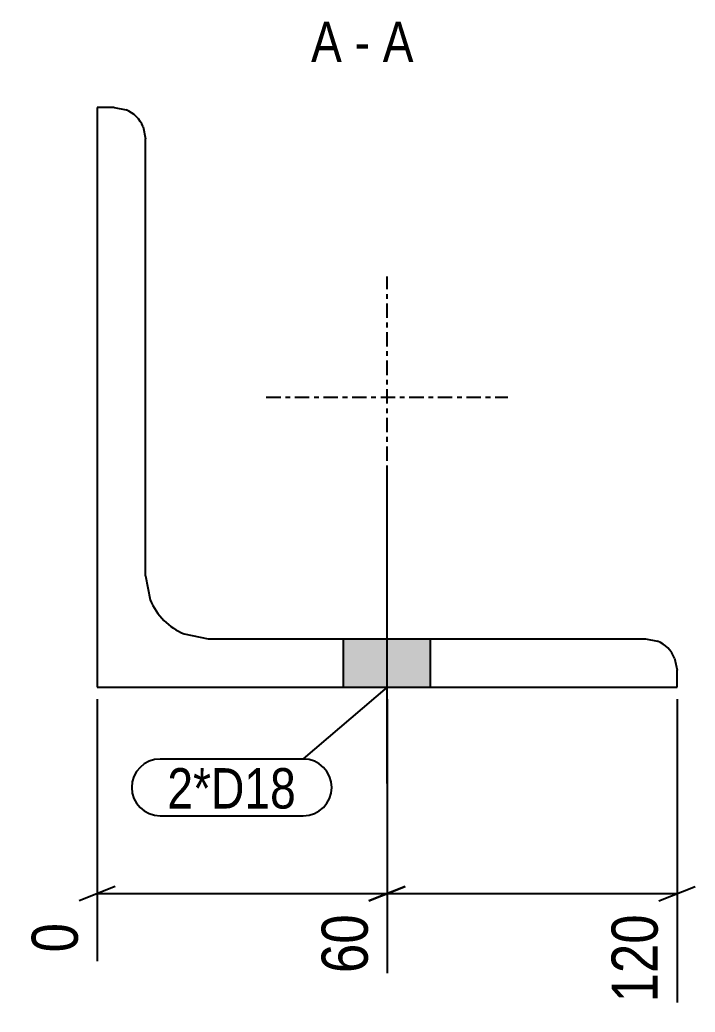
# Model space of a CAD drawing. Header units: millimetres. Extents: x 5 to 18098, y 5 to 371.
# Drawn here: x 5.5 to 145.3, y 5.5 to 210.9 of the extents above; entities that cross this region are included whole.
import ezdxf

# ---------------------------------------------------------------- set-up
doc = ezdxf.new("R2010")
doc.units = ezdxf.units.MM
doc.linetypes.add('DXK_LINE_DOT3', pattern=[5.9187, 2.979, -0.9799, 0.9799, -0.9799])
for name, color, linetype in [('MÅLSÆTNING', 7, 'Continuous'), ('STÅL', 7, 'Continuous'), ('TEKST', 7, 'Continuous')]:
    doc.layers.add(name, color=color, linetype=linetype)
doc.styles.add('Arial Narrow', font='ARIALN.TTF', dxfattribs={"height": 0.2})

msp = doc.modelspace()

# ---------------------------------------------------------------- hatches: boundary and pattern name
at = {"layer": 'STÅL', "linetype": 'Continuous'}
msp.add_hatch(color=96, dxfattribs=at).paths.add_polyline_path([(90.49, 82.8), (72.49, 82.8), (72.49, 72.8), (90.49, 72.8)])
msp.add_hatch(color=96, dxfattribs=at).paths.add_polyline_path([(90.49, 82.8), (72.49, 82.8), (72.49, 72.8), (90.49, 72.8)])

# ---------------------------------------------------------------- linework, layer by layer
at = {"layer": 'MÅLSÆTNING', "color": 7, "linetype": 'Continuous'}
for p, q in [((21.5, 70.3), (21.5, 16.04)), ((81.5, 70.3), (81.5, 13.59)), ((81.5, 70.3), (81.5, 13.59)), ((141.5, 70.3), (141.5, 7.5)), ((25.25, 31.53), (17.75, 28.53)), ((85.25, 31.53), (77.75, 28.53)), ((77.75, 28.53), (85.25, 31.53)), ((137.75, 28.53), (145.25, 31.53)), ((21.5, 30.03), (81.5, 30.03)), ((81.5, 30.03), (141.5, 30.03))]:
    msp.add_line(p, q, dxfattribs=at)
at = {"layer": 'STÅL', "color": 2, "linetype": 'Continuous'}
for p, q in [((25, 192.8), (21.5, 192.8)), ((21.5, 192.8), (21.5, 72.8)), ((25, 192.8), (27.49, 192.31)), ((31.01, 188.79), (31.5, 186.3)), ((31.5, 95.8), (31.5, 186.3)), ((31.5, 95.8), (32.49, 90.83)), ((39.53, 83.79), (44.5, 82.8)), ((44.5, 82.8), (135, 82.8)), ((135, 82.8), (137.49, 82.31)), ((141.01, 78.79), (141.5, 76.3)), ((141.5, 72.8), (141.5, 76.3)), ((21.5, 72.8), (141.5, 72.8))]:
    msp.add_line(p, q, dxfattribs=at)
at = {"layer": 'STÅL', "color": 7, "linetype": 'DXK_LINE_DOT3'}
for p, q in [((81.5, 107.8), (81.5, 157.8)), ((56.5, 132.8), (106.5, 132.8))]:
    msp.add_line(p, q, dxfattribs=at)
at = {"layer": 'STÅL', "color": 96, "linetype": 'Continuous'}
for p, q in [((81.49, 52.81), (81.49, 117.81)), ((81.49, 52.81), (81.49, 117.81)), ((72.49, 72.8), (72.49, 82.8)), ((72.49, 72.8), (72.49, 82.8)), ((90.49, 72.8), (90.49, 82.8)), ((90.49, 72.8), (90.49, 82.8))]:
    msp.add_line(p, q, dxfattribs=at)
at = {"layer": 'STÅL', "color": 2, "linetype": 'Continuous'}
for centre, radius, start, end in [((25, 186.3), 6.5, 22.5, 67.5), ((44.5, 95.8), 13, 202.5, 247.5), ((135, 76.3), 6.5, 22.5, 67.5)]:
    msp.add_arc(centre, radius, start, end, dxfattribs=at)
at = {"layer": 'TEKST', "color": 7, "linetype": 'Continuous'}
for p, q in [((81.49, 72.81), (64.16, 57.91)), ((34.52, 57.91), (64.16, 57.91)), ((34.52, 46.16), (64.16, 46.16))]:
    msp.add_line(p, q, dxfattribs=at)
for centre, start, end in [((34.52, 52.03), 90, 270), ((64.16, 52.03), 270, 90)]:
    msp.add_arc(centre, 5.87, start, end, dxfattribs=at)

# ---------------------------------------------------------------- wipeouts: each hides what was drawn before it
at = {"color": 0, "linetype": 'Continuous'}
for points, layer in [([(19.5, 25.96), (5.5, 25.96), (5.5, 15.87), (19.5, 15.87)], 'MÅLSÆTNING'), ([(72.16, 202.18), (72.16, 210.93), (65.76, 210.93), (65.76, 202.18)], 'TEKST'), ([(77.97, 202.18), (77.97, 210.93), (74.78, 210.93), (74.78, 202.18)], 'TEKST'), ([(86.99, 202.18), (86.99, 210.93), (80.59, 210.93), (80.59, 202.18)], 'TEKST')]:
    msp.add_wipeout(points, dxfattribs=at).dxf.layer = layer
at = {"color": 0}
msp.add_wipeout([(62.66, 47.66), (62.66, 56.41), (36.02, 56.41), (36.02, 47.66)], dxfattribs=at).dxf.layer = 'TEKST'

# ---------------------------------------------------------------- next in the draw order: texts
at = {"layer": 'MÅLSÆTNING', "color": 3, "linetype": 'Continuous', "style": 'Arial Narrow'}
msp.add_text('0', height=9.54, rotation=90.0002, dxfattribs=at).set_placement((17.5, 17.87))
at = {"layer": 'TEKST', "color": 3, "linetype": 'Continuous', "style": 'Arial Narrow'}
for s, p in [('A', (65.76, 202.18)), ('A', (80.59, 202.18)), ('-', (74.78, 202.18))]:
    msp.add_text(s, height=8.35, dxfattribs=at).set_placement(p)

# ---------------------------------------------------------------- next in the draw order: wipeouts: each hides what was drawn before it
at = {"color": 0, "linetype": 'Continuous'}
for points in [[(79.5, 27.78), (65.5, 27.78), (65.5, 11.59), (79.5, 11.59)], [(139.5, 27.78), (125.5, 27.78), (125.5, 5.5), (139.5, 5.5)]]:
    msp.add_wipeout(points, dxfattribs=at).dxf.layer = 'MÅLSÆTNING'
at = {"color": 0}
msp.add_wipeout([(62.66, 47.66), (62.66, 56.41), (36.02, 56.41), (36.02, 47.66)], dxfattribs=at).dxf.layer = 'TEKST'

# ---------------------------------------------------------------- next in the draw order: texts
at = {"layer": 'MÅLSÆTNING', "color": 3, "linetype": 'Continuous', "style": 'Arial Narrow'}
for s, p in [('60', (77.5, 13.59)), ('120', (137.5, 7.5))]:
    msp.add_text(s, height=9.544, rotation=90.0002, dxfattribs=at).set_placement(p)
at = {"layer": 'TEKST', "color": 3, "style": 'Arial Narrow'}
msp.add_text('2*D18', height=8.351, dxfattribs=at).set_placement((36.02, 47.66))

doc.saveas('drawing.dxf')
